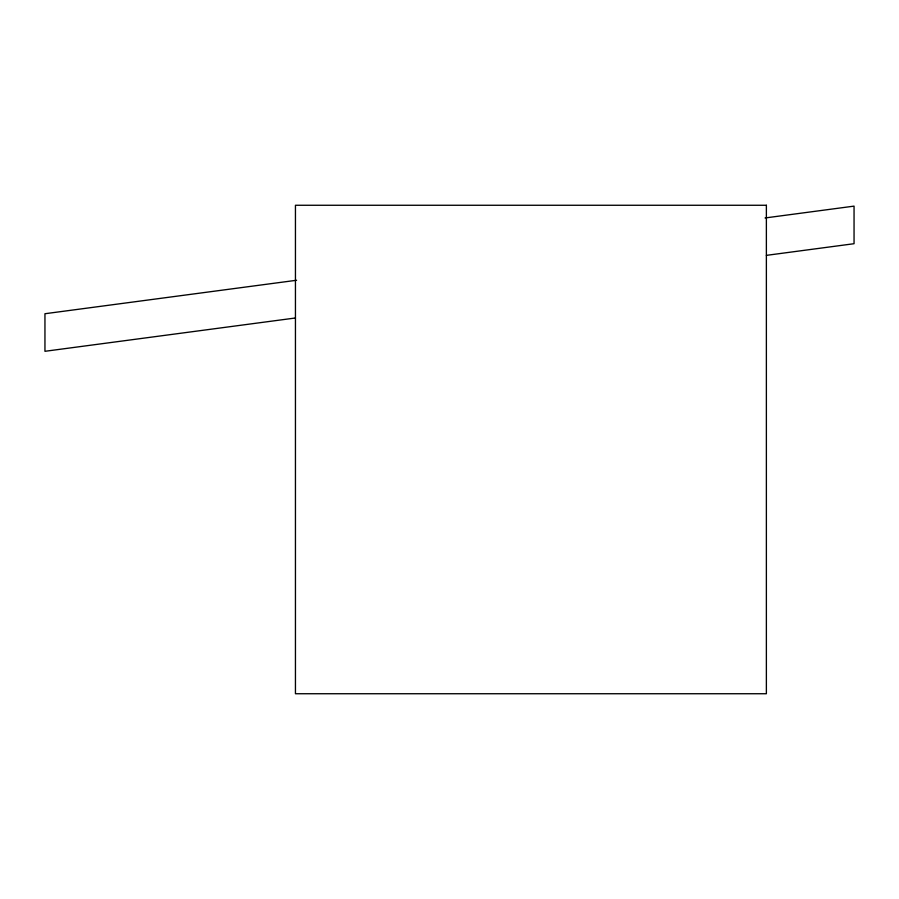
<?xml version="1.0" encoding="UTF-8"?>
<svg xmlns="http://www.w3.org/2000/svg" width="899" height="899" viewBox="0 0 899 899"><rect width="100%" height="100%" fill="white"/><g stroke="black" fill="none" stroke-linecap="round" stroke-linejoin="round"><path stroke-width="1.35" d="M296.58 280.263L44.95 313.729L44.95 351.295L295.445 317.988M765.071 217.963L854.05 206.129L854.05 243.708L766.375 255.361M766.375 205.264L295.445 205.264L295.445 693.736L766.375 693.736L766.375 205.264"/></g></svg>
